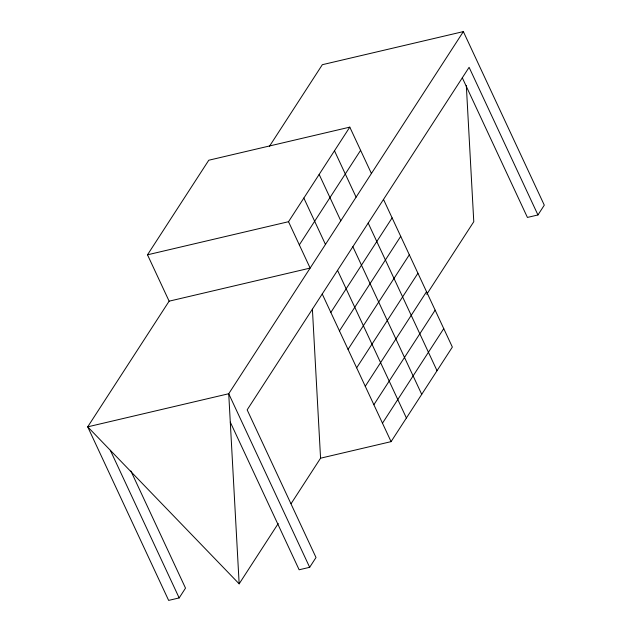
<?xml version="1.0" encoding="UTF-8"?>
<svg xmlns="http://www.w3.org/2000/svg" width="632" height="632" viewBox="0 0 632 632"><rect width="100%" height="100%" fill="white"/><g stroke="black" fill="none" stroke-linecap="round" stroke-linejoin="round"><path stroke-width="0.95" d="M130.856 470.911L185.516 588.131L179.172 597.927L168.641 600.4L87.706 426.837L169.123 301.172L147.501 254.807L208.773 160.228L349.796 127.135L371.418 173.5M269.414 146.371L322.336 64.693L463.359 31.6L544.294 205.163L537.951 214.959L527.42 217.432L462.324 77.839M147.501 254.807L288.524 221.706L349.796 127.135M299.339 244.892L360.611 150.321M463.359 31.6L228.729 393.736L239.157 583.85L87.706 426.837L228.729 393.736L309.664 567.307L299.141 569.772L230.285 422.129M330.836 312.453L392.117 217.874M339.447 330.907L400.72 236.336M348.05 349.362L409.323 254.791M356.661 367.816L417.934 273.245M365.264 386.278L426.537 291.7M239.157 583.85L278.254 523.501M291.107 503.657L320.566 458.192L312.406 309.206M426.742 294.315L473.779 221.713L466.313 85.47M373.868 404.733L435.14 310.154M382.478 423.187L443.751 328.616M309.664 567.307L316.016 557.511L247.159 409.86L469.102 67.316L537.951 214.959M320.566 458.192L391.082 441.642L452.354 347.071L383.505 199.42M169.123 301.172L310.146 268.079L288.524 221.706M334.478 150.779L356.1 197.145M368.187 223.064L437.036 370.715M319.16 174.424L340.782 220.789M352.869 246.709L421.718 394.352M303.842 198.061L325.464 244.434M337.551 270.354L406.4 417.997M322.233 293.998L391.082 441.642M110.324 450.284L179.172 597.927"/></g></svg>
